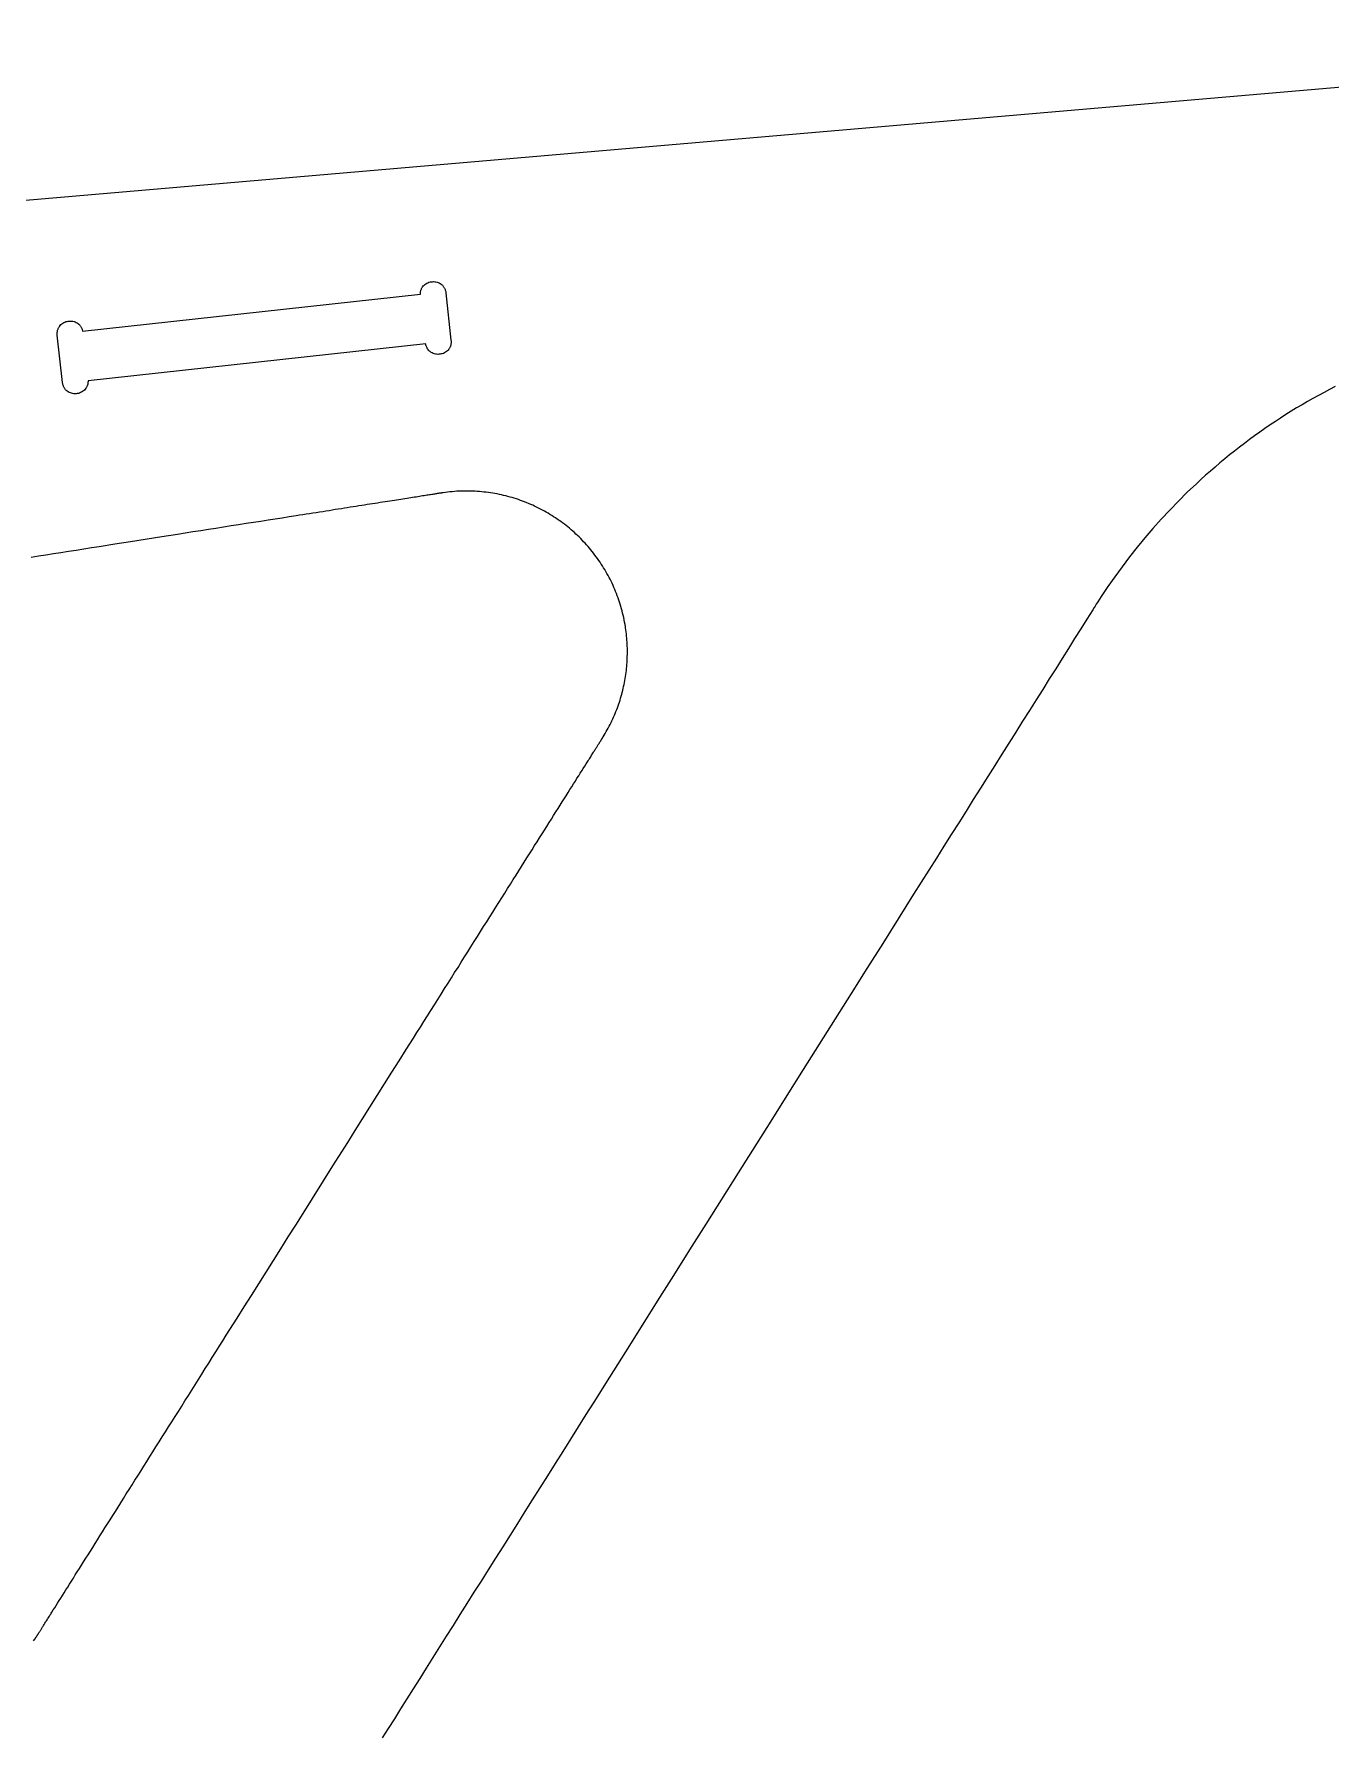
# Model space of a CAD drawing. Extents: x 0.9 to 46.8, y 2.8 to 94.5.
# Drawn here: x 10.94 to 23.65, y 11.8 to 28.49 of the extents above; entities that cross this region are included whole.
import ezdxf

# ---------------------------------------------------------------- set-up
doc = ezdxf.new("R2010")
doc.units = 0
doc.layers.add('LAYER_1', color=7, linetype='CONTINUOUS')

msp = doc.modelspace()

# ---------------------------------------------------------------- linework, layer by layer
at = {"layer": 'LAYER_1'}
for points in [[(10.439, 26.821), (29.756, 28.486)], [(23.692, 25.03), (23.637, 25.002), (23.583, 24.973), (23.529, 24.943), (23.475, 24.913), (23.421, 24.883), (23.368, 24.851), (23.315, 24.82), (23.262, 24.787), (23.21, 24.755), (23.158, 24.721), (23.106, 24.687), (23.055, 24.653), (23.004, 24.618), (22.953, 24.583), (22.903, 24.547), (22.853, 24.51), (22.803, 24.473), (22.754, 24.436), (22.706, 24.398), (22.657, 24.359), (22.61, 24.32), (22.562, 24.281), (22.515, 24.241), (22.469, 24.201), (22.423, 24.16), (22.377, 24.119), (22.332, 24.077), (22.243, 23.993), (22.156, 23.906), (22.071, 23.819), (21.988, 23.73), (21.907, 23.639), (21.828, 23.547), (21.751, 23.454), (21.676, 23.359), (21.604, 23.263), (21.533, 23.166), (21.465, 23.069), (21.399, 22.97), (21.367, 22.92), (21.351, 22.895), (21.347, 22.889), (21.345, 22.886), (21.344, 22.884), (21.344, 22.884), (21.343, 22.883), (21.343, 22.883), (21.342, 22.882), (21.339, 22.876), (21.332, 22.864), (21.317, 22.841), (21.259, 22.749), (21.199, 22.654), (21.139, 22.559), (21.078, 22.462), (21.016, 22.364), (20.954, 22.264), (20.89, 22.163), (20.826, 22.061), (20.761, 21.958), (20.696, 21.854), (20.629, 21.749), (20.562, 21.642), (20.494, 21.534), (20.426, 21.426), (20.357, 21.316), (20.287, 21.206), (20.217, 21.094), (20.146, 20.981), (20.075, 20.868), (20.003, 20.754), (19.93, 20.639), (19.857, 20.523), (19.784, 20.406), (19.71, 20.289), (19.636, 20.171), (19.561, 20.052), (19.486, 19.932), (19.41, 19.812), (19.334, 19.691), (19.258, 19.57), (19.104, 19.326), (18.949, 19.08), (18.793, 18.832), (18.636, 18.583), (18.478, 18.333), (18.32, 18.081), (18.161, 17.829), (17.843, 17.323), (17.525, 16.818), (17.366, 16.565), (17.207, 16.314), (17.049, 16.063), (16.892, 15.813), (16.736, 15.565), (16.58, 15.318), (16.426, 15.073), (16.35, 14.952), (16.273, 14.83), (16.198, 14.71), (16.122, 14.59), (16.047, 14.471), (15.972, 14.352), (15.898, 14.234), (15.824, 14.117), (15.751, 14), (15.678, 13.885), (15.606, 13.77), (15.534, 13.656), (15.463, 13.543), (15.392, 13.431), (15.322, 13.319), (15.252, 13.209), (15.184, 13.099), (15.115, 12.991), (15.048, 12.884), (14.981, 12.778), (14.915, 12.673), (14.849, 12.569), (14.785, 12.466), (14.721, 12.364), (14.657, 12.264), (14.595, 12.165), (14.533, 12.067), (14.473, 11.97), (14.413, 11.875), (14.354, 11.781)], [(10.937, 12.732), (10.95, 12.751), (10.962, 12.771), (10.965, 12.775), (10.966, 12.777), (10.966, 12.777), (10.966, 12.777), (10.966, 12.777), (10.966, 12.777), (10.967, 12.777), (10.967, 12.778), (10.967, 12.779), (10.968, 12.78), (10.969, 12.781), (10.97, 12.783), (10.971, 12.785), (10.972, 12.787), (10.974, 12.789), (10.975, 12.791), (10.977, 12.794), (10.979, 12.797), (10.981, 12.8), (10.983, 12.804), (10.986, 12.808), (10.988, 12.812), (10.991, 12.816), (10.994, 12.82), (10.997, 12.825), (11, 12.83), (11.003, 12.835), (11.006, 12.84), (11.01, 12.846), (11.014, 12.852), (11.017, 12.858), (11.021, 12.864), (11.025, 12.871), (11.03, 12.878), (11.034, 12.885), (11.039, 12.892), (11.043, 12.899), (11.048, 12.907), (11.053, 12.915), (11.058, 12.923), (11.063, 12.931), (11.069, 12.939), (11.074, 12.948), (11.08, 12.957), (11.085, 12.966), (11.091, 12.976), (11.097, 12.985), (11.104, 12.995), (11.11, 13.005), (11.116, 13.015), (11.129, 13.036), (11.143, 13.058), (11.157, 13.08), (11.172, 13.104), (11.187, 13.128), (11.203, 13.153), (11.219, 13.179), (11.236, 13.205), (11.253, 13.232), (11.271, 13.26), (11.289, 13.289), (11.307, 13.318), (11.326, 13.348), (11.345, 13.379), (11.365, 13.411), (11.386, 13.443), (11.406, 13.476), (11.427, 13.509), (11.449, 13.544), (11.471, 13.578), (11.493, 13.614), (11.516, 13.65), (11.539, 13.687), (11.563, 13.724), (11.587, 13.762), (11.611, 13.801), (11.635, 13.84), (11.661, 13.88), (11.686, 13.92), (11.712, 13.961), (11.738, 14.002), (11.764, 14.044), (11.791, 14.087), (11.818, 14.13), (11.845, 14.173), (11.873, 14.217), (11.901, 14.262), (11.929, 14.307), (11.958, 14.352), (11.987, 14.398), (12.016, 14.445), (12.046, 14.491), (12.076, 14.539), (12.106, 14.587), (12.136, 14.635), (12.167, 14.683), (12.197, 14.732), (12.229, 14.782), (12.26, 14.832), (12.292, 14.882), (12.323, 14.932), (12.355, 14.983), (12.388, 15.035), (12.42, 15.086), (12.453, 15.138), (12.486, 15.19), (12.519, 15.243), (12.552, 15.296), (12.586, 15.349), (12.619, 15.403), (12.653, 15.456), (12.687, 15.51), (12.722, 15.565), (12.756, 15.619), (12.79, 15.674), (12.825, 15.729), (12.86, 15.784), (12.895, 15.84), (12.93, 15.896), (13, 16.008), (13.071, 16.12), (13.143, 16.234), (13.215, 16.348), (13.287, 16.462), (13.359, 16.577), (13.432, 16.693), (13.505, 16.808), (13.577, 16.924), (13.87, 17.389), (14.016, 17.62), (14.088, 17.736), (14.161, 17.851), (14.233, 17.966), (14.305, 18.08), (14.377, 18.194), (14.448, 18.307), (14.519, 18.419), (14.589, 18.531), (14.624, 18.586), (14.659, 18.641), (14.693, 18.696), (14.728, 18.751), (14.762, 18.806), (14.796, 18.86), (14.83, 18.914), (14.864, 18.968), (14.898, 19.021), (14.931, 19.074), (14.965, 19.127), (14.998, 19.18), (15.031, 19.232), (15.063, 19.284), (15.096, 19.336), (15.128, 19.387), (15.16, 19.438), (15.192, 19.488), (15.223, 19.538), (15.255, 19.588), (15.286, 19.638), (15.317, 19.686), (15.347, 19.735), (15.378, 19.783), (15.408, 19.831), (15.437, 19.878), (15.467, 19.925), (15.496, 19.971), (15.525, 20.017), (15.554, 20.063), (15.582, 20.108), (15.61, 20.152), (15.638, 20.196), (15.665, 20.24), (15.692, 20.283), (15.719, 20.325), (15.745, 20.367), (15.771, 20.408), (15.797, 20.449), (15.822, 20.489), (15.847, 20.529), (15.872, 20.568), (15.896, 20.607), (15.92, 20.644), (15.943, 20.682), (15.966, 20.718), (15.989, 20.755), (16.011, 20.79), (16.033, 20.825), (16.055, 20.859), (16.076, 20.892), (16.097, 20.925), (16.117, 20.957), (16.137, 20.989), (16.156, 21.019), (16.175, 21.049), (16.193, 21.079), (16.211, 21.107), (16.229, 21.135), (16.246, 21.162), (16.262, 21.189), (16.279, 21.214), (16.294, 21.239), (16.309, 21.263), (16.324, 21.287), (16.338, 21.309), (16.352, 21.331), (16.365, 21.352), (16.371, 21.362), (16.378, 21.372), (16.384, 21.381), (16.39, 21.391), (16.396, 21.4), (16.401, 21.409), (16.407, 21.418), (16.412, 21.427), (16.418, 21.435), (16.423, 21.444), (16.428, 21.452), (16.433, 21.459), (16.438, 21.467), (16.442, 21.474), (16.447, 21.481), (16.451, 21.488), (16.455, 21.495), (16.459, 21.502), (16.463, 21.508), (16.467, 21.514), (16.471, 21.52), (16.474, 21.525), (16.478, 21.53), (16.481, 21.536), (16.484, 21.54), (16.487, 21.545), (16.49, 21.549), (16.492, 21.554), (16.495, 21.558), (16.497, 21.561), (16.499, 21.565), (16.501, 21.568), (16.503, 21.571), (16.505, 21.574), (16.506, 21.576), (16.508, 21.578), (16.509, 21.58), (16.51, 21.582), (16.511, 21.584), (16.512, 21.585), (16.512, 21.586), (16.513, 21.587), (16.513, 21.587), (16.513, 21.587), (16.514, 21.587), (16.514, 21.589), (16.516, 21.591), (16.518, 21.595), (16.529, 21.612), (16.539, 21.629), (16.549, 21.647), (16.559, 21.664), (16.568, 21.682), (16.578, 21.699), (16.587, 21.717), (16.596, 21.735), (16.604, 21.753), (16.613, 21.771), (16.621, 21.789), (16.629, 21.807), (16.637, 21.826), (16.644, 21.844), (16.651, 21.863), (16.658, 21.881), (16.665, 21.9), (16.672, 21.919), (16.678, 21.937), (16.684, 21.956), (16.69, 21.975), (16.695, 21.994), (16.701, 22.013), (16.706, 22.032), (16.71, 22.052), (16.715, 22.071), (16.719, 22.09), (16.724, 22.11), (16.727, 22.129), (16.731, 22.148), (16.734, 22.168), (16.738, 22.188), (16.74, 22.207), (16.743, 22.227), (16.746, 22.246), (16.748, 22.266), (16.75, 22.286), (16.751, 22.306), (16.753, 22.325), (16.754, 22.345), (16.755, 22.365), (16.755, 22.385), (16.756, 22.405), (16.756, 22.425), (16.756, 22.445), (16.756, 22.464), (16.755, 22.484), (16.754, 22.504), (16.753, 22.524), (16.752, 22.544), (16.75, 22.564), (16.748, 22.584), (16.746, 22.604), (16.744, 22.624), (16.741, 22.644), (16.738, 22.664), (16.738, 22.669), (16.737, 22.671), (16.737, 22.672), (16.737, 22.673), (16.737, 22.674), (16.737, 22.675), (16.733, 22.698), (16.729, 22.72), (16.724, 22.742), (16.72, 22.765), (16.715, 22.787), (16.709, 22.809), (16.704, 22.831), (16.698, 22.852), (16.692, 22.874), (16.685, 22.895), (16.679, 22.916), (16.672, 22.937), (16.664, 22.958), (16.657, 22.979), (16.649, 23), (16.641, 23.02), (16.632, 23.041), (16.624, 23.061), (16.615, 23.081), (16.606, 23.101), (16.596, 23.121), (16.587, 23.14), (16.577, 23.159), (16.566, 23.179), (16.556, 23.198), (16.545, 23.216), (16.534, 23.235), (16.523, 23.254), (16.512, 23.272), (16.5, 23.29), (16.488, 23.308), (16.476, 23.326), (16.463, 23.344), (16.451, 23.361), (16.438, 23.378), (16.425, 23.395), (16.412, 23.412), (16.398, 23.429), (16.384, 23.445), (16.371, 23.461), (16.356, 23.477), (16.342, 23.493), (16.327, 23.509), (16.313, 23.524), (16.298, 23.54), (16.283, 23.555), (16.267, 23.569), (16.252, 23.584), (16.236, 23.598), (16.22, 23.613), (16.204, 23.626), (16.188, 23.64), (16.171, 23.654), (16.155, 23.667), (16.138, 23.68), (16.121, 23.693), (16.104, 23.706), (16.086, 23.718), (16.069, 23.73), (16.051, 23.742), (16.033, 23.754), (16.015, 23.765), (15.997, 23.776), (15.979, 23.787), (15.961, 23.798), (15.942, 23.808), (15.923, 23.818), (15.904, 23.828), (15.885, 23.838), (15.866, 23.848), (15.847, 23.857), (15.828, 23.866), (15.808, 23.874), (15.788, 23.883), (15.769, 23.891), (15.749, 23.899), (15.729, 23.907), (15.708, 23.914), (15.688, 23.921), (15.668, 23.928), (15.647, 23.934), (15.627, 23.941), (15.606, 23.947), (15.585, 23.952), (15.564, 23.958), (15.543, 23.963), (15.522, 23.968), (15.501, 23.972), (15.48, 23.977), (15.458, 23.981), (15.437, 23.984), (15.415, 23.988), (15.394, 23.991), (15.372, 23.994), (15.35, 23.996), (15.329, 23.998), (15.307, 24), (15.285, 24.002), (15.263, 24.003), (15.241, 24.004), (15.219, 24.005), (15.196, 24.005), (15.174, 24.005), (15.152, 24.005), (15.129, 24.005), (15.107, 24.004), (15.085, 24.003), (15.062, 24.001), (15.039, 23.999), (15.017, 23.997), (14.994, 23.994), (14.972, 23.992), (14.949, 23.988), (14.938, 23.987), (14.935, 23.986), (14.934, 23.986), (14.934, 23.986), (14.934, 23.986), (14.934, 23.986), (14.934, 23.986), (14.933, 23.986), (14.932, 23.986), (14.93, 23.986), (14.928, 23.985), (14.924, 23.985), (14.921, 23.984), (14.916, 23.983), (14.911, 23.983), (14.905, 23.982), (14.899, 23.981), (14.892, 23.98), (14.884, 23.978), (14.876, 23.977), (14.868, 23.976), (14.858, 23.974), (14.848, 23.973), (14.838, 23.971), (14.827, 23.969), (14.815, 23.968), (14.803, 23.966), (14.79, 23.964), (14.777, 23.961), (14.763, 23.959), (14.748, 23.957), (14.733, 23.955), (14.718, 23.952), (14.702, 23.95), (14.686, 23.947), (14.669, 23.945), (14.651, 23.942), (14.633, 23.939), (14.615, 23.936), (14.596, 23.933), (14.576, 23.93), (14.556, 23.927), (14.536, 23.924), (14.515, 23.92), (14.494, 23.917), (14.472, 23.914), (14.45, 23.91), (14.427, 23.907), (14.404, 23.903), (14.381, 23.899), (14.357, 23.896), (14.333, 23.892), (14.308, 23.888), (14.283, 23.884), (14.257, 23.88), (14.232, 23.876), (14.205, 23.872), (14.179, 23.868), (14.152, 23.863), (14.124, 23.859), (14.097, 23.855), (14.068, 23.85), (14.04, 23.846), (14.011, 23.841), (13.982, 23.837), (13.953, 23.832), (13.923, 23.827), (13.893, 23.823), (13.863, 23.818), (13.832, 23.813), (13.801, 23.808), (13.77, 23.803), (13.738, 23.798), (13.706, 23.793), (13.674, 23.788), (13.642, 23.783), (13.609, 23.778), (13.576, 23.773), (13.543, 23.768), (13.509, 23.763), (13.442, 23.752), (13.373, 23.741), (13.304, 23.73), (13.234, 23.719), (13.163, 23.708), (13.092, 23.697), (13.019, 23.686), (12.946, 23.674), (12.873, 23.663), (12.799, 23.651), (12.724, 23.639), (12.649, 23.628), (12.574, 23.616), (12.498, 23.604), (12.422, 23.592), (12.346, 23.58), (12.193, 23.556), (11.886, 23.508), (11.733, 23.484), (11.58, 23.46), (11.505, 23.448), (11.429, 23.436), (11.354, 23.424), (11.279, 23.412), (11.205, 23.401), (11.131, 23.389), (11.058, 23.378), (10.986, 23.366), (10.914, 23.355)]]:
    msp.add_lwpolyline(points, dxfattribs=at)
msp.add_lwpolyline([(11.47, 25.085), (11.47, 25.078), (11.469, 25.071), (11.469, 25.065), (11.468, 25.058), (11.467, 25.052), (11.465, 25.045), (11.463, 25.039), (11.461, 25.034), (11.459, 25.028), (11.456, 25.023), (11.453, 25.018), (11.45, 25.013), (11.443, 25.004), (11.435, 24.995), (11.426, 24.988), (11.417, 24.981), (11.407, 24.975), (11.397, 24.97), (11.386, 24.966), (11.375, 24.963), (11.364, 24.961), (11.353, 24.96), (11.341, 24.959), (11.33, 24.96), (11.319, 24.961), (11.308, 24.964), (11.297, 24.967), (11.286, 24.972), (11.276, 24.977), (11.267, 24.983), (11.262, 24.987), (11.258, 24.991), (11.254, 24.995), (11.25, 24.999), (11.246, 25.004), (11.242, 25.008), (11.239, 25.014), (11.236, 25.019), (11.233, 25.024), (11.23, 25.03), (11.228, 25.036), (11.225, 25.043), (11.224, 25.05), (11.222, 25.056), (11.221, 25.064), (11.22, 25.071), (11.169, 25.533), (11.169, 25.541), (11.169, 25.548), (11.169, 25.555), (11.169, 25.562), (11.17, 25.569), (11.171, 25.575), (11.172, 25.582), (11.174, 25.588), (11.176, 25.594), (11.178, 25.599), (11.181, 25.605), (11.183, 25.61), (11.186, 25.615), (11.19, 25.62), (11.197, 25.629), (11.205, 25.638), (11.213, 25.645), (11.223, 25.652), (11.233, 25.657), (11.243, 25.662), (11.254, 25.666), (11.265, 25.669), (11.276, 25.671), (11.287, 25.672), (11.299, 25.672), (11.31, 25.672), (11.321, 25.67), (11.333, 25.667), (11.343, 25.664), (11.354, 25.659), (11.364, 25.654), (11.373, 25.647), (11.378, 25.643), (11.382, 25.64), (11.386, 25.635), (11.39, 25.631), (11.394, 25.626), (11.397, 25.621), (11.401, 25.616), (11.404, 25.611), (11.407, 25.605), (11.409, 25.599), (11.412, 25.593), (11.414, 25.586), (11.415, 25.58), (11.417, 25.573), (14.727, 25.935), (14.727, 25.942), (14.728, 25.949), (14.728, 25.956), (14.729, 25.962), (14.731, 25.968), (14.732, 25.974), (14.734, 25.98), (14.737, 25.986), (14.739, 25.991), (14.742, 25.997), (14.745, 26.002), (14.748, 26.006), (14.755, 26.016), (14.763, 26.024), (14.772, 26.031), (14.781, 26.038), (14.791, 26.043), (14.801, 26.048), (14.811, 26.052), (14.822, 26.055), (14.834, 26.057), (14.845, 26.058), (14.856, 26.059), (14.868, 26.058), (14.879, 26.056), (14.89, 26.054), (14.901, 26.05), (14.911, 26.046), (14.921, 26.04), (14.93, 26.034), (14.939, 26.027), (14.943, 26.023), (14.947, 26.018), (14.951, 26.014), (14.955, 26.009), (14.958, 26.004), (14.961, 25.999), (14.964, 25.993), (14.967, 25.987), (14.969, 25.981), (14.971, 25.975), (14.973, 25.968), (14.975, 25.961), (14.976, 25.954), (14.977, 25.947), (15.027, 25.484), (15.028, 25.477), (15.028, 25.469), (15.028, 25.462), (15.028, 25.455), (15.027, 25.449), (15.026, 25.442), (15.024, 25.436), (15.023, 25.43), (15.021, 25.424), (15.019, 25.418), (15.016, 25.412), (15.013, 25.407), (15.01, 25.402), (15.007, 25.397), (15, 25.388), (14.992, 25.38), (14.983, 25.372), (14.973, 25.366), (14.964, 25.36), (14.953, 25.355), (14.942, 25.352), (14.931, 25.349), (14.92, 25.347), (14.908, 25.346), (14.897, 25.345), (14.885, 25.346), (14.874, 25.348), (14.863, 25.351), (14.852, 25.354), (14.842, 25.359), (14.832, 25.365), (14.822, 25.372), (14.818, 25.375), (14.813, 25.379), (14.809, 25.384), (14.805, 25.388), (14.802, 25.393), (14.798, 25.398), (14.795, 25.403), (14.792, 25.409), (14.789, 25.415), (14.787, 25.421), (14.784, 25.427), (14.782, 25.434), (14.781, 25.441), (14.779, 25.448)], close=True, dxfattribs=at)

doc.saveas('drawing.dxf')
